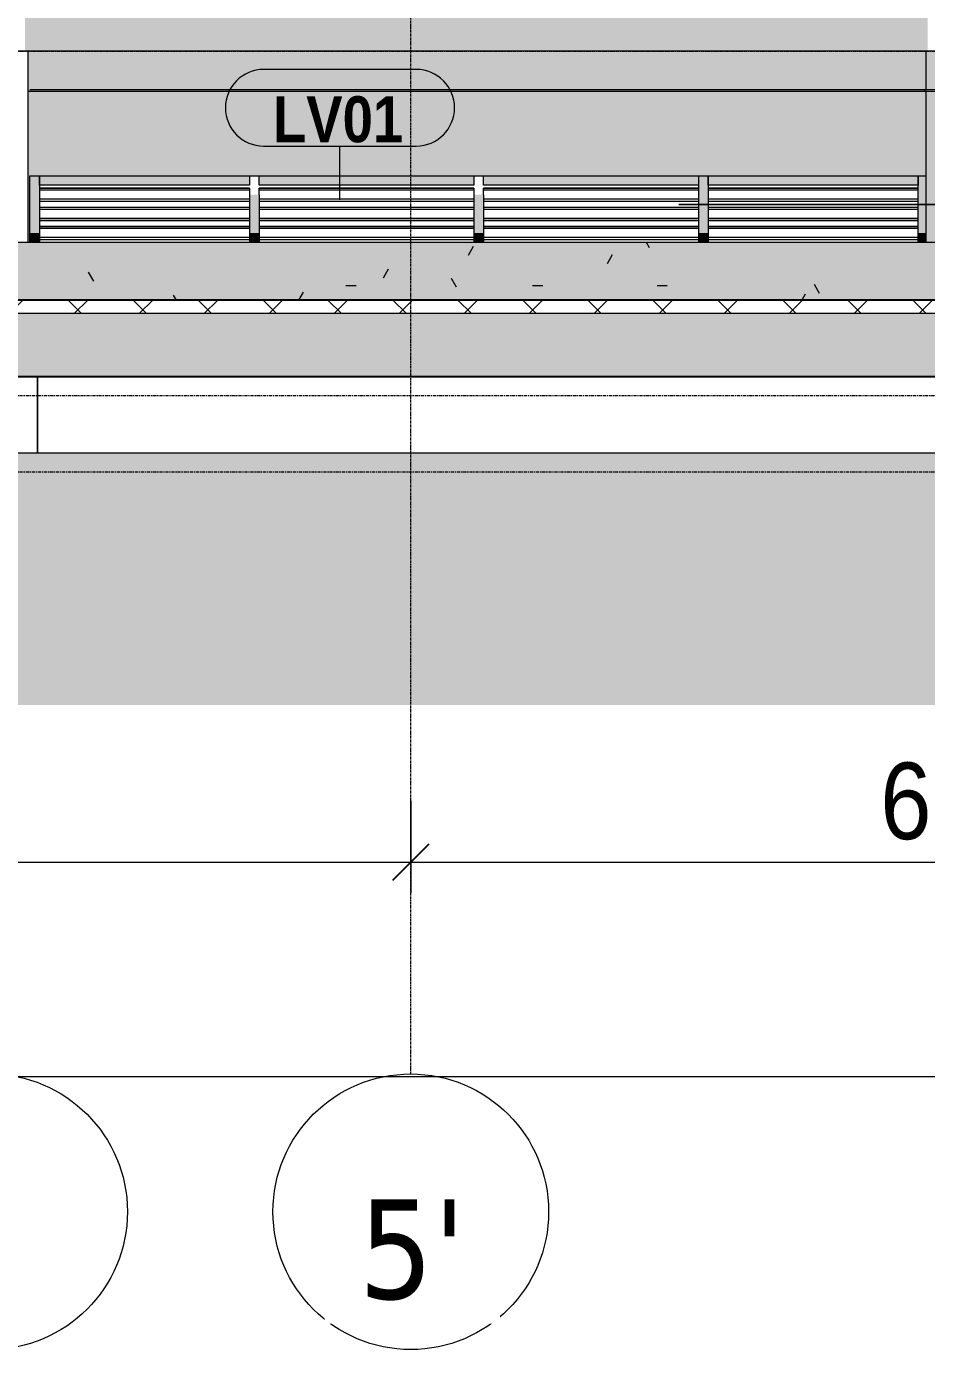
# Model space of a CAD drawing. Header units: millimetres. Extents: x -134153 to 99383, y -5233 to 35400.
# Drawn here: x 14451 to 19153, y -4584 to 2330 of the extents above; entities that cross this region are included whole.
import ezdxf

# ---------------------------------------------------------------- set-up
doc = ezdxf.new("R2010")
doc.units = ezdxf.units.MM
for name, pattern in [('Centre', [31.75, 6.35, -4.7625, 15.875, -4.7625]), ('Dash', [6, 3, -3]), ('Grid Line', [22.225, 12.7, -3.175, 3.175, -3.175])]:
    doc.linetypes.add(name, pattern=pattern)
for name, color, linetype, lineweight in [('0-2', 250, 'Continuous', 5), ('A-ANNO-DIMS', 211, 'Continuous', 9), ('A-ANNO-DIMS-160', 211, 'Continuous', 9), ('A-DETL-GENF-2', 9, 'Continuous', 9), ('A-DETL-THIN', 151, 'Continuous', 9), ('A-FLOR-3', 192, 'Continuous', 25), ('A-FLOR-LEVL-2', 51, 'Centre', 9), ('A-FLOR-MCUT', 51, 'Continuous', 9), ('A-FLOR-PATT', 8, 'Continuous', 9), ('A-GLAZ-CWMG', 51, 'Continuous', 9), ('A-WALL', 113, 'Continuous', 9), ('A-WALL-IDEN', 211, 'Continuous', 9), ('A-WALL-PATT', 111, 'Continuous', 9), ('A-WALL-PATT-2', 111, 'Continuous', 5), ('C-PRKG', 70, 'Continuous', 9), ('C-PRKG-HDLN', 70, 'Dash', 9), ('L-SITE-WALL-1', 7, 'Continuous', 9), ('S-COLS-1', 7, 'Continuous', 9), ('S-GRID-1', 1, 'Grid Line', 9), ('S-GRID-IDEN', 1, 'Continuous', 9)]:
    doc.layers.add(name, color=color, linetype=linetype, lineweight=lineweight)
doc.styles.add('Arial_B', font='arialbd_0.ttf', dxfattribs={"width": 0.85, "height": 240})
doc.styles.add('Tahoma_B_1', font='tahomabd_0.ttf', dxfattribs={"height": 520})
doc.styles.add('UTM Avo', font='UTM Avo.ttf', dxfattribs={"width": 0.9, "height": 400})
doc.dimstyles.new('1_Dim_chi_tiet_2_5', dxfattribs={"dimscale": 304.8, "dimtxt": 399.720379, "dimasz": 0.629921, "dimexe": 0.524934, "dimexo": 0.0625, "dimgap": 0.052493, "dimtad": 1, "dimdec": 0, "dimrnd": 5, "dimzin": 0, "dimdsep": 46, "dimtxsty": 'UTM Avo', "dimblk1": 'OBLIQUE', "dimblk2": 'OBLIQUE', "dimsah": 1, "dimcen": 0.09, "dimdle": 0.524934, "dimazin": 0, "dimtfac": 1, "dimtdec": 4, "dimtix": 1, "dimtmove": 0, "dimatfit": 3, "dimfxl": 1.049869, "dimfxlon": 1, "dimtvp": 1, "dimtolj": 1, "dimtzin": 0, "dimarcsym": 2})

# ---------------------------------------------------------------- blocks, each defined once
blk = doc.blocks.new('NCV_TKTC_KET CAU_rvt-2-TKCS_MẶT ĐỨNG HƯỚNG NAM')
at = {"layer": 'L-SITE-WALL-1'}
blk.add_line((53002.6, 500), (53002.6, 100), dxfattribs=at)
at = {"layer": 'S-COLS-1'}
blk.add_line((53002.6, 100), (53002.6, 500), dxfattribs=at)
blk = doc.blocks.new('BAI XE PCCC - BAI XE PCCC-1475173-TKCS_MẶT ĐỨNG HƯỚNG NAM')
at = {"layer": 'C-PRKG'}
for p, q in [((71352.564287, 1400), (56352.564287, 1400)), ((56352.564287, 1400), (71352.564287, 1400))]:
    blk.add_line(p, q, dxfattribs=at)
at = {"layer": 'C-PRKG-HDLN'}
for p, q in [((71352.564287, 1400), (56352.564287, 1400)), ((56352.564287, 1400), (71352.564287, 1400))]:
    blk.add_line(p, q, dxfattribs=at)
blk = doc.blocks.new('Rectangular Mullion - 50 x 100mm-3875541-TKCS_MẶT ĐỨNG HƯỚNG NAM')
at = {"layer": 'A-GLAZ-CWMG'}
blk.add_hatch(color=256, dxfattribs=at).paths.add_polyline_path([(53012.6, 1500), (54110.1, 1500), (54110.1, 1550), (53012.6, 1550)])
for p, q in [((53012.6, 1500), (53012.6, 1550)), ((54110.1, 1550), (54110.1, 1500)), ((54110.1, 1500), (53012.6, 1500))]:
    blk.add_line(p, q, dxfattribs=at)
blk = doc.blocks.new('Rectangular Mullion - 50 x 100mm-3875542-TKCS_MẶT ĐỨNG HƯỚNG NAM')
at = {"layer": 'A-GLAZ-CWMG'}
blk.add_hatch(color=256, dxfattribs=at).paths.add_polyline_path([(55332.6, 1500), (56455.1, 1500), (56455.1, 1550), (55332.6, 1550)])
for p, q in [((55332.6, 1500), (55332.6, 1550)), ((56455.1, 1550), (56455.1, 1500)), ((56455.1, 1500), (55332.6, 1500))]:
    blk.add_line(p, q, dxfattribs=at)
blk = doc.blocks.new('Rectangular Mullion - 50 x 100mm-V325-TKCS_MẶT ĐỨNG HƯỚNG NAM')
at = {"layer": 'A-GLAZ-CWMG'}
blk.add_hatch(color=256, dxfattribs=at).paths.add_polyline_path([(44827.564287, 1200), (44877.564287, 1200), (44877.564287, 1250), (44827.564287, 1250)])
blk.add_line((44877.564287, 1250), (44877.564287, 1200), dxfattribs=at)
blk = doc.blocks.new('Rectangular Mullion - 50 x 100mm-2333208-TKCS_MẶT ĐỨNG HƯỚNG NAM')
at = {"layer": 'A-GLAZ-CWMG'}
blk.add_hatch(color=256, dxfattribs=at).paths.add_polyline_path([(38702.564287, 1050), (38702.564287, 1150), (38652.564287, 1150), (38652.564287, 1050)])
blk.add_line((38702.564287, 1150), (38702.564287, 1050), dxfattribs=at)
blk = doc.blocks.new('Rectangular Mullion - 50 x 100mm-2333209-TKCS_MẶT ĐỨNG HƯỚNG NAM')
at = {"layer": 'A-GLAZ-CWMG'}
blk.add_hatch(color=256, dxfattribs=at).paths.add_polyline_path([(34052.564287, 1450), (34102.564287, 1450), (34102.564287, 1550), (34052.564287, 1550), (34052.564287, 1490)])
blk.add_line((34102.564287, 1550), (34102.564287, 1450), dxfattribs=at)
blk = doc.blocks.new('Rectangular Mullion - 50 x 100mm-2333210-TKCS_MẶT ĐỨNG HƯỚNG NAM')
at = {"layer": 'A-GLAZ-CWMG'}
blk.add_hatch(color=256, dxfattribs=at).paths.add_polyline_path([(42052.564287, 1450), (42102.564287, 1450), (42102.564287, 1550), (42052.564287, 1550), (42052.564287, 1490)])
blk.add_line((42052.564287, 1450), (42052.564287, 1550), dxfattribs=at)
blk = doc.blocks.new('Rectangular Mullion - 50 x 100mm-V340-TKCS_MẶT ĐỨNG HƯỚNG NAM')
at = {"layer": 'A-GLAZ-CWMG'}
blk.add_hatch(color=256, dxfattribs=at).paths.add_polyline_path([(65842.564287, 1200), (65842.564287, 1250), (65802.635618, 1250), (65802.635618, 1200)])
blk.add_line((65802.635618, 1200), (65802.635618, 1250), dxfattribs=at)
blk = doc.blocks.new('Rectangular Mullion - 50 x 100mm-2333212-TKCS_MẶT ĐỨNG HƯỚNG NAM')
at = {"layer": 'A-GLAZ-CWMG'}
blk.add_hatch(color=256, dxfattribs=at).paths.add_polyline_path([(42102.564287, 1050), (42102.564287, 1150), (42052.564287, 1150), (42052.564287, 1050)])
blk.add_line((42052.564287, 1050), (42052.564287, 1150), dxfattribs=at)
blk = doc.blocks.new('Rectangular Mullion - MULLION LA SACH-3875545-TKCS_MẶT ĐỨNG HƯỚNG NAM')
at = {"layer": 'A-GLAZ-CWMG'}
for p, q in [((57602.6, 1284.3), (56505.1, 1284.3)), ((57602.6, 1283.3), (56505.1, 1283.3)), ((57602.6, 1283.2), (56505.1, 1283.2)), ((57602.6, 1273.5), (56505.1, 1273.5)), ((57602.6, 1226.5), (56505.1, 1226.5)), ((57602.6, 1215), (56505.1, 1215)), ((57602.6, 1214.8), (56505.1, 1214.8))]:
    blk.add_line(p, q, dxfattribs=at)
blk = doc.blocks.new('Rectangular Mullion - MULLION LA SACH-3875546-TKCS_MẶT ĐỨNG HƯỚNG NAM')
at = {"layer": 'A-GLAZ-CWMG'}
for p, q in [((56455.1, 1284.3), (55332.6, 1284.3)), ((56455.1, 1283.3), (55332.6, 1283.3)), ((56455.1, 1283.2), (55332.6, 1283.2)), ((56455.1, 1273.5), (55332.6, 1273.5)), ((56455.1, 1226.5), (55332.6, 1226.5)), ((56455.1, 1215), (55332.6, 1215)), ((56455.1, 1214.8), (55332.6, 1214.8))]:
    blk.add_line(p, q, dxfattribs=at)
blk = doc.blocks.new('Rectangular Mullion - MULLION LA SACH-V345-TKCS_MẶT ĐỨNG HƯỚNG NAM')
at = {"layer": 'A-GLAZ-CWMG'}
for p, q in [((55332.6, 1483.3), (55332.6, 1484.3)), ((56455.1, 1484.3), (55332.6, 1484.3)), ((55332.6, 1483.2), (55332.6, 1483.3)), ((56455.1, 1483.3), (55332.6, 1483.3)), ((55332.6, 1473.5), (55332.6, 1483.2)), ((56455.1, 1483.2), (55332.6, 1483.2)), ((55332.6, 1450), (55332.6, 1473.5)), ((56455.1, 1473.5), (55332.6, 1473.5)), ((56455.1, 1426.5), (55332.6, 1426.5)), ((56455.1, 1415), (55332.6, 1415)), ((56455.1, 1414.8), (55332.6, 1414.8))]:
    blk.add_line(p, q, dxfattribs=at)
blk = doc.blocks.new('Rectangular Mullion - MULLION LA SACH-V346-TKCS_MẶT ĐỨNG HƯỚNG NAM')
at = {"layer": 'A-GLAZ-CWMG'}
for p, q in [((54160.1, 1483.3), (54160.1, 1484.3)), ((55282.6, 1484.3), (54160.1, 1484.3)), ((54160.1, 1483.2), (54160.1, 1483.3)), ((55282.6, 1483.3), (54160.1, 1483.3)), ((54160.1, 1473.5), (54160.1, 1483.2)), ((55282.6, 1483.2), (54160.1, 1483.2)), ((54160.1, 1450), (54160.1, 1473.5)), ((55282.6, 1473.5), (54160.1, 1473.5)), ((55282.6, 1484.3), (55282.6, 1483.3)), ((55282.6, 1483.3), (55282.6, 1483.2)), ((55282.6, 1483.2), (55282.6, 1473.5)), ((55282.6, 1473.5), (55282.6, 1450)), ((55282.6, 1426.5), (54160.1, 1426.5)), ((55282.6, 1415), (54160.1, 1415)), ((55282.6, 1414.8), (54160.1, 1414.8))]:
    blk.add_line(p, q, dxfattribs=at)
blk = doc.blocks.new('Rectangular Mullion - MULLION LA SACH-V347-TKCS_MẶT ĐỨNG HƯỚNG NAM')
at = {"layer": 'A-GLAZ-CWMG'}
for p, q in [((54110.1, 1484.3), (53012.6, 1484.3)), ((54110.1, 1483.3), (53012.6, 1483.3)), ((54110.1, 1483.2), (53012.6, 1483.2)), ((54110.1, 1473.5), (53012.6, 1473.5)), ((54110.1, 1484.3), (54110.1, 1483.3)), ((54110.1, 1483.3), (54110.1, 1483.2)), ((54110.1, 1483.2), (54110.1, 1473.5)), ((54110.1, 1473.5), (54110.1, 1450)), ((54110.1, 1426.5), (53012.6, 1426.5)), ((54110.1, 1415), (53012.6, 1415)), ((54110.1, 1414.8), (53012.6, 1414.8))]:
    blk.add_line(p, q, dxfattribs=at)
blk = doc.blocks.new('Rectangular Mullion - 50 x 100mm-V327-TKCS_MẶT ĐỨNG HƯỚNG NAM')
at = {"layer": 'A-GLAZ-CWMG'}
blk.add_hatch(color=256, dxfattribs=at).paths.add_polyline_path([(48321.4, 1200), (48321.4, 1250), (48271.4, 1250), (48271.4, 1200)])
for p, q in [((48271.4, 1250), (48271.4, 1200)), ((48321.4, 1250), (48321.4, 1200))]:
    blk.add_line(p, q, dxfattribs=at)
blk = doc.blocks.new('Rectangular Mullion - 50 x 100mm-2333205-TKCS_MẶT ĐỨNG HƯỚNG NAM')
at = {"layer": 'A-GLAZ-CWMG'}
blk.add_hatch(color=256, dxfattribs=at).paths.add_polyline_path([(40977.6, 1050), (40977.6, 1150), (40927.6, 1150), (40927.6, 1050)])
for p, q in [((40927.6, 1150), (40927.6, 1050)), ((40977.6, 1150), (40977.6, 1050))]:
    blk.add_line(p, q, dxfattribs=at)
blk = doc.blocks.new('Rectangular Mullion - 50 x 100mm-2333206-TKCS_MẶT ĐỨNG HƯỚNG NAM')
at = {"layer": 'A-GLAZ-CWMG'}
blk.add_hatch(color=256, dxfattribs=at).paths.add_polyline_path([(39827.6, 1450), (39827.6, 1550), (39777.6, 1550), (39777.6, 1450)])
for p, q in [((39777.6, 1550), (39777.6, 1450)), ((39827.6, 1550), (39827.6, 1450))]:
    blk.add_line(p, q, dxfattribs=at)
blk = doc.blocks.new('Grid - M_Grid Head - Circle-353313-TKCS_MẶT ĐỨNG HƯỚNG NAM')
at = {"layer": 'S-GRID-IDEN'}
blk.add_circle((33652.6, -3863.7), 720, dxfattribs=at)
blk = doc.blocks.new('DIMBLOCK128-TKCS_MẶT ĐỨNG HƯỚNG NAM')
at = {"layer": 'A-ANNO-DIMS-160'}
for p, q in [((10358.9, -1716.5), (10358.9, -2196.5)), ((10358.9, -2036.5), (10358.9, -1716.5)), ((16458.9, -1716.5), (16458.9, -2196.5)), ((16458.9, -2036.5), (16458.9, -1716.5)), ((10358.9, -2036.5), (16458.9, -2036.5))]:
    blk.add_line(p, q, dxfattribs=at)
at = {"layer": 'A-ANNO-DIMS-160', "lineweight": 25}
for p, q in [((10358.9, -2036.5), (10454.9, -1940.5)), ((16458.9, -2036.5), (16554.9, -1940.5)), ((10358.9, -2036.5), (10262.9, -2132.5)), ((16458.9, -2036.5), (16362.9, -2132.5))]:
    blk.add_line(p, q, dxfattribs=at)
at = {"layer": 'A-ANNO-DIMS-160', "color": 0, "insert": (12861.1, -1516.8), "char_height": 400, "width": 1314.636, "attachment_point": 1, "line_spacing_factor": 1.110334, "style": 'UTM Avo'}
blk.add_mtext('6100', dxfattribs=at)
blk = doc.blocks.new('_Oblique')
at = {"color": 0, "linetype": 'ByBlock', "lineweight": -2}
blk.add_line((-0.5, -0.5), (0.5, 0.5), dxfattribs=at)
blk = doc.blocks.new('DIMBLOCK129-TKCS_MẶT ĐỨNG HƯỚNG NAM')
at = {"layer": 'A-ANNO-DIMS-160'}
for p, q in [((16458.9, -1716.5), (16458.9, -2196.5)), ((16458.9, -2036.5), (16458.9, -1716.5)), ((22458.9, -1716.5), (22458.9, -2196.5)), ((22458.9, -2036.5), (22458.9, -1716.5)), ((16458.9, -2036.5), (22458.9, -2036.5))]:
    blk.add_line(p, q, dxfattribs=at)
at = {"layer": 'A-ANNO-DIMS-160', "lineweight": 25}
for p, q in [((16458.9, -2036.5), (16554.9, -1940.5)), ((22458.9, -2036.5), (22554.9, -1940.5)), ((16458.9, -2036.5), (16362.9, -2132.5)), ((22458.9, -2036.5), (22362.9, -2132.5))]:
    blk.add_line(p, q, dxfattribs=at)
at = {"layer": 'A-ANNO-DIMS-160', "color": 0, "insert": (18911.1, -1516.8), "char_height": 400, "width": 1314.636, "attachment_point": 1, "line_spacing_factor": 1.110334, "style": 'UTM Avo'}
blk.add_mtext('6000', dxfattribs=at)
blk = doc.blocks.new('DIMBLOCK144-TKCS_MẶT ĐỨNG HƯỚNG NAM')
at = {"layer": 'A-ANNO-DIMS-160'}
for p, q in [((-4841.1, -2836.5), (-4841.1, -3316.5)), ((-4841.1, -3156.5), (-4841.1, -2836.5)), ((88758.9, -2836.5), (88758.9, -3316.5)), ((88758.9, -3156.5), (88758.9, -2836.5)), ((-5001.1, -3156.5), (88918.9, -3156.5))]:
    blk.add_line(p, q, dxfattribs=at)
at = {"layer": 'A-ANNO-DIMS-160', "lineweight": 25}
for p, q in [((-4841.1, -3156.5), (-4745.1, -3060.5)), ((88758.9, -3156.5), (88854.9, -3060.5)), ((-4841.1, -3156.5), (-4937.1, -3252.5)), ((88758.9, -3156.5), (88662.9, -3252.5))]:
    blk.add_line(p, q, dxfattribs=at)
at = {"layer": 'A-ANNO-DIMS-160', "color": 0, "insert": (41274.1, -2636.8), "char_height": 400, "width": 1643.295, "attachment_point": 1, "line_spacing_factor": 1.110334, "style": 'UTM Avo'}
blk.add_mtext('93600', dxfattribs=at)
blk = doc.blocks.new('CTL_WALL TAG NO MARK - 10-2062273-TKCS_MẶT ĐỨNG HƯỚNG NAM')
at = {"layer": 'A-WALL-IDEN'}
for p, q in [((31780.1, 30252.1), (30982.6, 30252.1)), ((30982.6, 29852.1), (31780.1, 29852.1))]:
    blk.add_line(p, q, dxfattribs=at)
for centre, start, end in [((30982.6, 30052.1), 90, 270), ((31780.1, 30052.1), 270, 90)]:
    blk.add_arc(centre, 200, start, end, dxfattribs=at)

msp = doc.modelspace()

# ---------------------------------------------------------------- hatches: boundary and pattern name
at = {"layer": 'A-DETL-GENF-2'}
h = msp.add_hatch(dxfattribs=at)
h.set_pattern_fill('FP_61', color=256, style=0, pattern_type=2)
h.set_pattern_definition([(0, (44078.9, 0), (774.192, 774.192), [774.192, -774.192]), (0, (44078.9, 290.3), (774.192, 774.192), [774.192, -774.192]), (0, (44078.9, 580.64), (774.192, 774.192), [774.192, -774.192]), (90, (44175.7, 677.4), (-774.192, 774.192), [774.192, -774.192]), (90, (44466, 677.4), (-774.192, 774.192), [774.192, -774.192]), (90, (44756.3, 677.4), (-774.192, 774.192), [774.192, -774.192])])
h.paths.add_polyline_path([(-8674.5, -1216.2), (92867, -1216.2), (92867, 100), (-8674.5, 100), (-8674.5, -664.1)])
at = {"layer": 'A-FLOR-PATT'}
h = msp.add_hatch(dxfattribs=at)
h.set_pattern_fill('FP_33', color=256, style=0, pattern_type=2)
h.set_pattern_definition([(45, (44078.9, 0), (-169.7056, 169.7056), []), (135, (44078.9, 0), (-169.7056, -169.7056), [])])
h.paths.add_polyline_path([(77001.2, 830), (77608.9, 830), (77608.9, 900), (6308.9, 900), (6308.9, 830), (73828, 830)])
h = msp.add_hatch(dxfattribs=at)
h.set_pattern_fill('FP_34', color=256, style=0, pattern_type=2)
h.set_pattern_definition([(0, (44078.91, 0), (650.24, 162.56), [53.645, -434.035, 53.645, -434.035, -2600.96]), (0, (44078.91, 0), (650.24, 162.56), [-975.36, 53.645, -921.715, 53.645, -434.035, -1137.92]), (0, (44078.91, 0), (650.24, 162.56), [-2438.4, 53.645, -271.475, 53.645, -759.155]), (120, (44322.75, 81.28), (-465.9011, 481.84436), [53.645, -434.035, 53.645, -3034.995]), (120, (44322.75, 81.28), (-465.9011, 481.84436), [-541.325, -434.035, 53.645, -921.715, -1625.6]), (120, (44322.75, 81.28), (-465.9011, 481.84436), [-1950.72, 53.645, -434.035, 53.645, -1084.275]), (120, (44322.75, 81.28), (-465.9011, 481.84436), [-2492.045, -271.475, 53.645, -759.155]), (240, (44404.03, 406.4), (-184.3389, -644.40436), [53.645, -434.035, 53.645, -3034.995]), (240, (44404.03, 406.4), (-184.3389, -644.40436), [-541.325, -434.035, 53.645, -921.715, -1625.6]), (240, (44404.03, 406.4), (-184.3389, -644.40436), [-1950.72, 53.645, -434.035, 53.645, -1084.275]), (240, (44404.03, 406.4), (-184.3389, -644.40436), [-2492.045, -271.475, 53.645, -759.155])])
h.paths.add_polyline_path([(77001.2, 500), (77608.9, 500), (77608.9, 830), (6308.9, 830), (6308.9, 500), (73828, 500)])
h = msp.add_hatch(dxfattribs=at)
h.set_pattern_fill('FP_35', color=256, style=0, pattern_type=2)
h.set_pattern_definition([(50, (44078.9, 0), (291.4942, -25.5022), [30.48, -335.28]), (355, (44078.9, 0), (-56.3889, 305.6909), [24.384, -268.224]), (100.451, (44103.2, -2.12), (235.108, 280.1865), [25.904, -284.944]), (46.184, (44078.9, 81.28), (433.727, -67.2684), [45.72, -502.92]), (96.636, (44115.05, 75.67), (379.844, 395.8845), [38.856, -427.416]), (351.184, (44078.9, 81.3), (379.848, 395.881), [36.576, -402.336]), (21, (44119.55, 60.96), (242.5828, -163.624), [30.48, -335.28]), (326, (44119.55, 60.96), (98.883, 294.701), [24.384, -268.224]), (71.451, (44139.77, 47.33), (341.4672, 131.074), [25.904, -284.944]), (37.5, (44078.91, 0), (4.9419, 135.28833), [5.364, -259.608, 5.364, -266.924, -269.24]), (37.5, (44078.91, 0), (4.9419, 135.28833), [-537.261, 5.364, -263.876]), (7.5, (44078.91, 0), (106.9117, 160.2891), [5.364, -149.88, 5.364, -253.512, -102.616]), (7.5, (44078.91, 0), (106.9117, 160.2891), [-414.122, 5.364, -97.252]), (327.5, (43988.28, 0), (216.9455, -9.16625), [5.364, -96.236, 5.364, -311.628, -420.624]), (327.5, (43988.28, 0), (216.9455, -9.16625), [-418.592, 5.364, -415.26]), (317.5, (43947.64, 0), (237.0069, 40.6827), [5.364, -126.716, 5.364, -205.151, -298.704]), (317.5, (43947.64, 0), (237.0069, 40.6827), [-342.595, 5.364, -293.34])])
h.paths.add_polyline_path([(77001.2, 500), (77608.9, 500), (77608.9, 830), (6308.9, 830), (6308.9, 500), (73828, 500)])
at = {"layer": 'A-WALL-PATT'}
h = msp.add_hatch(dxfattribs=at)
h.set_pattern_fill('FP_50', color=256, style=0, pattern_type=2)
h.set_pattern_definition([(0, (44078.9, 0), (1300.48, 325.12), [53.645, -921.715, 53.645, -921.715, -5201.92]), (0, (44078.9, 0), (1300.48, 325.12), [-1950.72, 53.645, -1897.075, 53.645, -921.715, -2275.84]), (0, (44078.9, 0), (1300.48, 325.12), [-4876.8, 53.645, -596.595, 53.645, -1571.955]), (120, (44566.6, 162.56), (-931.8022, 963.6887), [53.645, -921.715, 53.645, -6123.635]), (120, (44566.6, 162.56), (-931.8022, 963.6887), [-1029.005, -921.715, 53.645, -1897.075, -3251.2]), (120, (44566.6, 162.56), (-931.8022, 963.6887), [-3901.44, 53.645, -921.715, 53.645, -2222.195]), (120, (44566.6, 162.56), (-931.8022, 963.6887), [-4930.445, -596.595, 53.645, -1571.955]), (240, (44729.15, 812.8), (-368.6778, -1288.8087), [53.645, -921.715, 53.645, -6123.635]), (240, (44729.15, 812.8), (-368.6778, -1288.8087), [-1029.005, -921.715, 53.645, -1897.075, -3251.2]), (240, (44729.15, 812.8), (-368.6778, -1288.8087), [-3901.44, 53.645, -921.715, 53.645, -2222.195]), (240, (44729.15, 812.8), (-368.6778, -1288.8087), [-4930.445, -596.595, 53.645, -1571.955])])
h.paths.add_polyline_path([(22264, 900), (34623.9, 900), (34623.9, 1200), (6318.9, 1200), (6318.9, 900), (21470.7, 900)])
h = msp.add_hatch(dxfattribs=at)
h.set_pattern_fill('FP_55', color=256, style=0, pattern_type=2)
h.set_pattern_definition([(349.695, (34812.826, 869.39), (3657.59817, -609.61005), [68.155, -6747.38]), (0, (34879.9, 857.2), (609.6, 609.6), [67.056, -542.544]), (18.435, (34946.94, 857.2), (1219.1992, 609.6016), [57.832, -1869.893]), (172.875, (35001.8, 875.49), (4267.1994, -609.59911), [49.148, -4865.604]), (174.806, (34953.034, 881.584), (6096.00395, -609.55472), [67.333, -6665.92]), (194.036, (34885.98, 887.68), (-1828.8022, -609.5924), [75.403, -2438.042]), (9.462, (34861.59, 869.39), (3048.00504, 609.5835), [37.081, -3670.971]), (353.66, (34898.17, 875.49), (-4876.8008, 609.58348), [55.202, -5464.96]), (185.711, (34953.034, 869.39), (-5486.39511, -609.63944), [61.264, -6065.139]), (168.69, (34892.07, 863.3), (2438.40003, -609.6026), [31.084, -3077.279]), (354.806, (34757.96, 863.296), (-6096.00395, 609.55472), [67.333, -6665.92]), (348.69, (34825.02, 857.2), (-2438.40003, 609.6026), [62.167, -3046.194]), (0, (34886, 845), (609.6, 609.6), [73.152, -536.448]), (20.556, (34959.13, 845.01), (3048.0001, 1219.19697), [52.084, -5156.34]), (3.814, (35007.9, 863.296), (8534.401155, 609.58889), [91.643, -9072.654]), (354.806, (35099.34, 869.39), (-6096.00395, 609.55472), [67.333, -6665.92]), (0, (35166.4, 863.3), (609.6, 609.6), [67.056, -542.544]), (5.194, (34623.85, 863.296), (6096.00395, 609.55472), [67.333, -6665.92]), (354.806, (34690.906, 869.39), (-6096.00395, 609.55472), [67.333, -6665.92]), (0, (34623.85, 875.5), (609.6, 609.6), [36.576, -573.024]), (5.194, (34660.426, 875.49), (6096.00395, 609.55472), [67.333, -6665.92]), (0, (34727.5, 881.6), (609.6, 609.6), [60.96, -548.64]), (10.305, (34788.44, 881.584), (-3657.59817, -609.61005), [68.155, -6747.38]), (5.194, (34855.5, 893.776), (6096.00395, 609.55472), [67.333, -6665.92]), (354.806, (34922.554, 899.87), (-6096.00395, 609.55472), [67.333, -6665.92]), (354.806, (34989.61, 893.776), (-6096.00395, 609.55472), [67.333, -6665.92]), (351.87, (35056.67, 887.68), (-3657.60043, 609.5929), [86.21, -4224.312]), (0, (35142, 875.5), (609.6, 609.6), [91.44, -518.16]), (347.471, (35117.626, 509.73), (3047.99888, -609.61085), [56.202, -5564.033]), (354.289, (35172.49, 497.536), (-5486.39511, 609.63944), [61.264, -6065.139]), (8.13, (35117.63, 509.73), (3657.60043, 609.5929), [43.105, -4267.418]), (9.462, (35160.3, 515.82), (3048.00504, 609.5835), [74.161, -3633.892]), (0, (34623.85, 528), (609.6, 609.6), [73.152, -536.448]), (350.538, (34697, 528.02), (-3048.00504, 609.5835), [37.081, -3670.971]), (201.801, (34733.58, 521.92), (1828.80447, 609.58684), [32.828, -3249.968]), (192.995, (34703.1, 509.73), (5486.39314, 1219.23746), [81.331, -8051.747]), (352.875, (35184.68, 509.73), (-4267.1994, 609.59911), [49.148, -4865.604]), (7.125, (35184.68, 509.73), (4267.1994, 609.59911), [49.148, -4865.604]), (0, (34623.85, 515.8), (609.6, 609.6), [48.768, -560.832]), (194.036, (34672.62, 515.82), (-1828.8022, -609.5924), [50.269, -2463.177]), (356.633, (34757.962, 534.112), (-9753.594387, 609.691875), [103.811, -10277.302]), (357.709, (34861.594, 528.016), (-14630.396648, 609.69909), [152.522, -15099.665]), (3.18, (35013.994, 521.92), (10363.19831, 609.63121), [109.897, -10879.823]), (9.462, (35123.72, 528.02), (3048.00504, 609.5835), [111.242, -3596.81]), (10.305, (34623.85, 473.15), (-3657.59817, -609.61005), [68.155, -6747.38]), (15.945, (34690.91, 485.34), (-2438.40422, -609.58315), [88.759, -4349.196]), (0, (34776.25, 509.7), (609.6, 609.6), [79.248, -530.352]), (351.87, (34855.5, 509.73), (-3657.60043, 609.5929), [86.21, -4224.312]), (3.576, (34940.842, 497.536), (9144.002965, 609.546796), [97.726, -9674.906]), (351.254, (35038.38, 503.63), (4267.20096, -609.58783), [80.18, -7937.856]), (345.964, (35117.63, 491.44), (-1828.8022, 609.5924), [75.403, -2438.042]), (0, (35190.8, 473.15), (609.6, 609.6), [42.672, -566.928]), (174.806, (34757.96, 534.11), (6096.00395, -609.55472), [134.665, -6598.587]), (355.236, (34623.85, 570.69), (-6705.59647, 609.64143), [146.811, -7193.745]), (0, (34770.15, 558.5), (609.6, 609.6), [140.208, -469.392]), (4.086, (34910.36, 558.496), (7924.79503, 609.65274), [171.123, -8385.02]), (0, (35081.05, 570.7), (609.6, 609.6), [152.4, -457.2]), (7.125, (34623.85, 442.67), (4267.1994, 609.59911), [147.443, -4767.311]), (6.34, (34770.154, 460.96), (4876.8008, 609.58348), [110.403, -5409.758]), (357.51, (34879.882, 473.152), (-13411.196973, 609.70439), [140.34, -13893.706]), (353.48, (35020.09, 467.056), (-15849.59217, 1828.855172), [214.749, -21260.135]), (3.013, (34623.85, 838.912), (10972.79715, 609.6408), [115.984, -11482.446]), (351.87, (34739.67, 845.01), (-3657.60043, 609.5929), [129.316, -4181.208]), (357.614, (34867.69, 826.72), (-14020.799432, 609.613717), [146.431, -14496.664]), (10.62, (35013.994, 820.624), (-6705.592456, -1219.239726), [99.236, -9824.334]), (0, (35111.5, 838.9), (609.6, 609.6), [121.92, -487.68]), (356.82, (34623.85, 912.064), (-10363.19831, 609.63121), [109.897, -10879.823]), (6.009, (34733.578, 905.968), (-6095.998992, -609.599175), [116.464, -11529.929]), (6.71, (34849.402, 918.16), (-5486.397345, -609.615732), [104.346, -10330.325]), (354.289, (34953.034, 930.35), (-5486.39511, 609.63944), [122.528, -6003.877]), (347.905, (35074.954, 918.16), (-5486.39487, 1219.22295), [87.281, -8640.862]), (9.462, (35160.3, 899.87), (3048.00504, 609.5835), [74.161, -3633.892]), (3.814, (34623.85, 796.24), (8534.401155, 609.58889), [91.643, -9072.654]), (347.196, (34715.29, 802.336), (-7924.80896, 1828.76326), [137.532, -13615.67]), (0, (34849.4, 771.86), (609.6, 609.6), [152.4, -457.2]), (5.44, (35001.802, 771.856), (-6705.60249, -609.560852), [128.595, -12730.932]), (6.71, (35129.818, 784.048), (-5486.397345, -609.615732), [104.346, -10330.325]), (0, (34623.85, 954.74), (609.6, 609.6), [103.632, -505.968]), (8.13, (34727.48, 954.74), (3657.60043, 609.5929), [172.421, -4138.102]), (357.614, (34898.17, 979.12), (-14020.799432, 609.613717), [146.431, -14496.664]), (354.472, (35044.474, 973.024), (12801.591011, -1219.302898), [189.859, -18796.025]), (6.843, (34623.85, 400), (-10363.195037, -1219.241277), [153.494, -15195.842]), (0, (34776.25, 418.3), (609.6, 609.6), [170.688, -438.912]), (356.348, (34946.938, 418.288), (-18897.6049634, 1219.1266646), [287.095, -28422.422]), (0, (34623.85, 613.36), (609.6, 609.6), [146.304, -463.296]), (4.764, (34770.154, 613.36), (6705.59647, 609.64143), [146.811, -7193.745]), (358.152, (34916.458, 625.552), (-18287.996238, 609.724117), [189.074, -18718.355]), (357.274, (35105.434, 619.456), (-12192.004244, 609.534153), [128.161, -12687.945]), (354.806, (34623.85, 710.896), (-6096.00395, 609.55472), [134.665, -6598.587]), (0, (34757.96, 698.7), (609.6, 609.6), [195.072, -414.528]), (1.909, (34953.034, 698.704), (17678.401049, 609.553228), [182.982, -18115.176]), (3.576, (35135.914, 704.8), (9144.002965, 609.546796), [97.726, -9674.906])])
h.paths.add_polyline_path([(22264, 900), (34623.9, 900), (34623.9, 1200), (6318.9, 1200), (6318.9, 900), (21470.7, 900)])
at = {"layer": 'A-WALL-PATT-2'}
for points in [[(15558.9, 2200), (19158.9, 2200), (19158.5, 5550), (19148.9, 5550), (19148.9, 5600), (15558.9, 5600), (15558.9, 4700), (19152.9, 4700), (19152.9, 4690), (15558.9, 4690), (15558.9, 3300), (16758.9, 3300), (16758.9, 4600), (18158.9, 4600), (18158.9, 3300), (19152.9, 3300), (19152.9, 3290), (18158.9, 3290), (18158.9, 3200), (16758.9, 3200.6), (16758.9, 3290), (15558.9, 3290), (15558.9, 2400.1)], [(15558.9, 2200), (15558.9, 2400.1), (14443.9, 2400), (14443.9, 2200), (15124.3, 2200)], [(19144.9, 1990), (19144.9, 2000), (14458.9, 1999.6), (14458.9, 1990), (18297.5, 1990)]]:
    msp.add_hatch(color=256, dxfattribs=at).paths.add_polyline_path(points)
h = msp.add_hatch(color=256, dxfattribs=at)
h.paths.add_polyline_path([(14458.9, 1200), (14468.9, 1200), (14468.9, 1550), (19148.9, 1550), (19148.9, 1990), (14458.9, 1990)])
h.paths.add_polyline_path([(16710.9, 2000), (19148.9, 2000), (19148.9, 2200), (14458.9, 2200), (14458.9, 2000), (15124.3, 2000)])
h = msp.add_hatch(color=256, dxfattribs=at)
h.paths.add_polyline_path([(22633.9, 1200), (22633.9, 1990), (19148.9, 1990), (19148.9, 1200), (21470.7, 1200)])
h.paths.add_polyline_path([(19148.9, 2000), (22633.9, 2000), (22633.9, 2200), (19148.9, 2200), (19148.9, 2096.4)])

# ---------------------------------------------------------------- linework, layer by layer
at = {"layer": 'A-DETL-THIN'}
msp.add_line((92867, 100), (-8674.5, 100), dxfattribs=at)
at = {"layer": 'A-FLOR-3'}
for p, q in [((77608.9, 900), (3158.9, 900)), ((3158.9, 500), (77608.9, 500))]:
    msp.add_line(p, q, dxfattribs=at)
at = {"layer": 'A-FLOR-LEVL-2'}
for p, q in [((-12769.4, 2200), (95658.9, 2200)), ((95658.9, 400), (-12769.4, 400)), ((93626.9, 0), (-12769.4, 0))]:
    msp.add_line(p, q, dxfattribs=at)
at = {"layer": 'A-FLOR-MCUT'}
msp.add_line((77608.9, 830), (3158.9, 830), dxfattribs=at)
at = {"layer": 'A-WALL'}
for p, q in [((19148.9, 2200), (5958.9, 2200)), ((14458.9, 2200), (14458.9, 1200)), ((38598.9, 2200), (15558.9, 2200)), ((19148.9, 2200), (19148.9, 2000)), ((22643.9, 1990), (14458.9, 1990)), ((14468.9, 2000), (38598.9, 2000)), ((19144.9, 1990), (19144.9, 2000)), ((19148.9, 1990), (19148.9, 1200)), ((14468.9, 1200), (14468.9, 1550)), ((14468.9, 1550), (19148.9, 1550)), ((34623.9, 1200), (6318.9, 1200))]:
    msp.add_line(p, q, dxfattribs=at)
at = {"layer": 'A-WALL-IDEN'}
msp.add_line((16088.9, 1423.9), (16088.9, 1705), dxfattribs=at)
at = {"layer": 'S-GRID-1'}
for p, q in [((16458.9, 856.3), (16458.9, 30285.9)), ((16458.9, -3143.7), (16458.9, 856.3))]:
    msp.add_line(p, q, dxfattribs=at)

# ---------------------------------------------------------------- block references
at = {"layer": '0-2'}
msp.add_blockref('NCV_TKTC_KET CAU_rvt-2-TKCS_MẶT ĐỨNG HƯỚNG NAM', (-38493.7, 0), dxfattribs=at)
at = {"layer": 'A-GLAZ-CWMG'}
for name, p in [('Rectangular Mullion - 50 x 100mm-2333209-TKCS_MẶT ĐỨNG HƯỚNG NAM', (-19583.7, 0)), ('Rectangular Mullion - 50 x 100mm-3875541-TKCS_MẶT ĐỨNG HƯỚNG NAM', (-38493.7, 0)), ('Rectangular Mullion - 50 x 100mm-3875542-TKCS_MẶT ĐỨNG HƯỚNG NAM', (-39666.2, 0)), ('Rectangular Mullion - 50 x 100mm-3875542-TKCS_MẶT ĐỨNG HƯỚNG NAM', (-38493.7, 0)), ('Rectangular Mullion - 50 x 100mm-2333206-TKCS_MẶT ĐỨNG HƯỚNG NAM', (-21816.2, 0)), ('Rectangular Mullion - 50 x 100mm-3875541-TKCS_MẶT ĐỨNG HƯỚNG NAM', (-35001.2, 0)), ('Rectangular Mullion - 50 x 100mm-2333210-TKCS_MẶT ĐỨNG HƯỚNG NAM', (-22943.6, 0)), ('Rectangular Mullion - MULLION LA SACH-V347-TKCS_MẶT ĐỨNG HƯỚNG NAM', (-38493.7, 0)), ('Rectangular Mullion - MULLION LA SACH-V346-TKCS_MẶT ĐỨNG HƯỚNG NAM', (-38493.7, 0)), ('Rectangular Mullion - MULLION LA SACH-V345-TKCS_MẶT ĐỨNG HƯỚNG NAM', (-38493.7, 0)), ('Rectangular Mullion - MULLION LA SACH-3875545-TKCS_MẶT ĐỨNG HƯỚNG NAM', (-38493.7, 200)), ('Rectangular Mullion - 50 x 100mm-2333208-TKCS_MẶT ĐỨNG HƯỚNG NAM', (-24183.7, 300)), ('Rectangular Mullion - MULLION LA SACH-3875545-TKCS_MẶT ĐỨNG HƯỚNG NAM', (-41986.3, 100)), ('Rectangular Mullion - 50 x 100mm-2333205-TKCS_MẶT ĐỨNG HƯỚNG NAM', (-25311.2, 300)), ('Rectangular Mullion - MULLION LA SACH-3875546-TKCS_MẶT ĐỨNG HƯỚNG NAM', (-39666.2, 100)), ('Rectangular Mullion - 50 x 100mm-2333205-TKCS_MẶT ĐỨNG HƯỚNG NAM', (-24138.7, 300)), ('Rectangular Mullion - MULLION LA SACH-3875546-TKCS_MẶT ĐỨNG HƯỚNG NAM', (-38493.7, 100)), ('Rectangular Mullion - 50 x 100mm-2333205-TKCS_MẶT ĐỨNG HƯỚNG NAM', (-22966.2, 300)), ('Rectangular Mullion - MULLION LA SACH-3875545-TKCS_MẶT ĐỨNG HƯỚNG NAM', (-38493.7, 100)), ('Rectangular Mullion - 50 x 100mm-2333212-TKCS_MẶT ĐỨNG HƯỚNG NAM', (-22943.6, 300)), ('Rectangular Mullion - 50 x 100mm-2333208-TKCS_MẶT ĐỨNG HƯỚNG NAM', (-24183.7, 200)), ('Rectangular Mullion - 50 x 100mm-2333205-TKCS_MẶT ĐỨNG HƯỚNG NAM', (-25311.2, 200)), ('Rectangular Mullion - 50 x 100mm-2333205-TKCS_MẶT ĐỨNG HƯỚNG NAM', (-24138.7, 200)), ('Rectangular Mullion - 50 x 100mm-2333205-TKCS_MẶT ĐỨNG HƯỚNG NAM', (-22966.2, 200)), ('Rectangular Mullion - 50 x 100mm-2333212-TKCS_MẶT ĐỨNG HƯỚNG NAM', (-22943.6, 200)), ('Rectangular Mullion - 50 x 100mm-V325-TKCS_MẶT ĐỨNG HƯỚNG NAM', (-30358.7, 0)), ('Rectangular Mullion - MULLION LA SACH-3875545-TKCS_MẶT ĐỨNG HƯỚNG NAM', (-41986.3, 0)), ('Rectangular Mullion - 50 x 100mm-V327-TKCS_MẶT ĐỨNG HƯỚNG NAM', (-32655, 0)), ('Rectangular Mullion - MULLION LA SACH-3875546-TKCS_MẶT ĐỨNG HƯỚNG NAM', (-39666.2, 0)), ('Rectangular Mullion - 50 x 100mm-V327-TKCS_MẶT ĐỨNG HƯỚNG NAM', (-31482.5, 0)), ('Rectangular Mullion - MULLION LA SACH-3875546-TKCS_MẶT ĐỨNG HƯỚNG NAM', (-38493.7, 0)), ('Rectangular Mullion - 50 x 100mm-V327-TKCS_MẶT ĐỨNG HƯỚNG NAM', (-30310, 0)), ('Rectangular Mullion - MULLION LA SACH-3875545-TKCS_MẶT ĐỨNG HƯỚNG NAM', (-38493.7, 0)), ('Rectangular Mullion - 50 x 100mm-V340-TKCS_MẶT ĐỨNG HƯỚNG NAM', (-46693.7, 0))]:
    msp.add_blockref(name, p, dxfattribs=at)
at = {"layer": 'A-WALL-IDEN'}
msp.add_blockref('CTL_WALL TAG NO MARK - 10-2062273-TKCS_MẶT ĐỨNG HƯỚNG NAM', (-15292.4, -28147.1), dxfattribs=at)
at = {"layer": 'C-PRKG'}
msp.add_blockref('BAI XE PCCC - BAI XE PCCC-1475173-TKCS_MẶT ĐỨNG HƯỚNG NAM', (-38493.7, 0), dxfattribs=at)
at = {"layer": 'S-GRID-IDEN'}
for p in [(-19393.7, 0), (-17193.7, 0)]:
    msp.add_blockref('Grid - M_Grid Head - Circle-353313-TKCS_MẶT ĐỨNG HƯỚNG NAM', p, dxfattribs=at)

# ---------------------------------------------------------------- texts
at = {"layer": 'A-WALL-IDEN', "insert": (16079, 1843.1), "char_height": 240, "width": 701.76, "attachment_point": 5, "line_spacing_factor": 0.936439, "style": 'Arial_B'}
msp.add_mtext('\\pt6.7992,13.6008,20.4,27.1992,34.0008,40.8,47.5992,54.4008,61.2,67.9992,74.8008,81.6,88.3992,95.2008,102,108.7992,115.6008,122.4,129.1992,136.0008,142.8,149.5992,156.4008,163.2,169.9992,176.8008,183.6,190.3992,197.2008,204,210.7992,217.6008;LV01', dxfattribs=at)

# ---------------------------------------------------------------- dimensions: what is measured, and where the dimension line sits
at = {"layer": 'A-ANNO-DIMS'}
for base, p1, p2, override, picture, middle in [((16458.9, -2036.5), (10358.9, -1716.5), (16458.9, -1716.5), {"dimpost": '<>', "dimfxl": 6099.999999}, 'DIMBLOCK128-TKCS_MẶT ĐỨNG HƯỚNG NAM', (13408.9, -1813.5)), ((22458.9, -2036.5), (16458.9, -1716.5), (22458.9, -1716.5), {"dimpost": '<>', "dimfxl": 6000}, 'DIMBLOCK129-TKCS_MẶT ĐỨNG HƯỚNG NAM', (19458.9, -1813.5)), ((88758.9, -3156.5), (-4841.1, -2836.5), (88758.9, -2836.5), {"dimpost": '<>', "dimfxl": 93600}, 'DIMBLOCK144-TKCS_MẶT ĐỨNG HƯỚNG NAM', (41958.9, -2933.5))]:
    dim = msp.add_linear_dim(base=base, p1=p1, p2=p2, dimstyle='1_Dim_chi_tiet_2_5', override=override, dxfattribs=at)
    dim.commit()
    dim.dimension.update_dxf_attribs({"geometry": picture, "text_midpoint": middle})

# ---------------------------------------------------------------- next in the draw order: texts
at = {"layer": 'S-GRID-IDEN', "char_height": 520, "attachment_point": 5, "line_spacing_factor": 0.996129, "style": 'Tahoma_B_1', "bg_fill": 3, "box_fill_scale": 1.25, "bg_fill_color": 256, "bg_fill_true_color": 13158600, "bg_fill_transparency": 0}
for s, insert, width in [('\\pt2031.9988,4063.9976,6096.0016,8128.0004,10159.9992,12191.998,14224.002,16256.0008,18287.9996,20319.9984,22352.0024,24384.0012,26416,28447.9988,30479.9976,32512.0016,34544.0004,36575.9992,38607.998,40640.002,42672.0008,44703.9996,46735.9984,48768.0024,50800.0012,52832,54863.9988,56895.9976,58928.0016,60960.0004,62991.9992,65023.998;5', (14266.4, -4063.4), 465.6), ("\\pt2031.9988,4063.9976,6096.0016,8128.0004,10159.9992,12191.998,14224.002,16256.0008,18287.9996,20319.9984,22352.0024,24384.0012,26416,28447.9988,30479.9976,32512.0016,34544.0004,36575.9992,38607.998,40640.002,42672.0008,44703.9996,46735.9984,48768.0024,50800.0012,52832,54863.9988,56895.9976,58928.0016,60960.0004,62991.9992,65023.998;5'", (16466.4, -4063.4), 656)]:
    msp.add_mtext(s, dxfattribs=dict(at, insert=insert, width=width))

doc.saveas('drawing.dxf')
